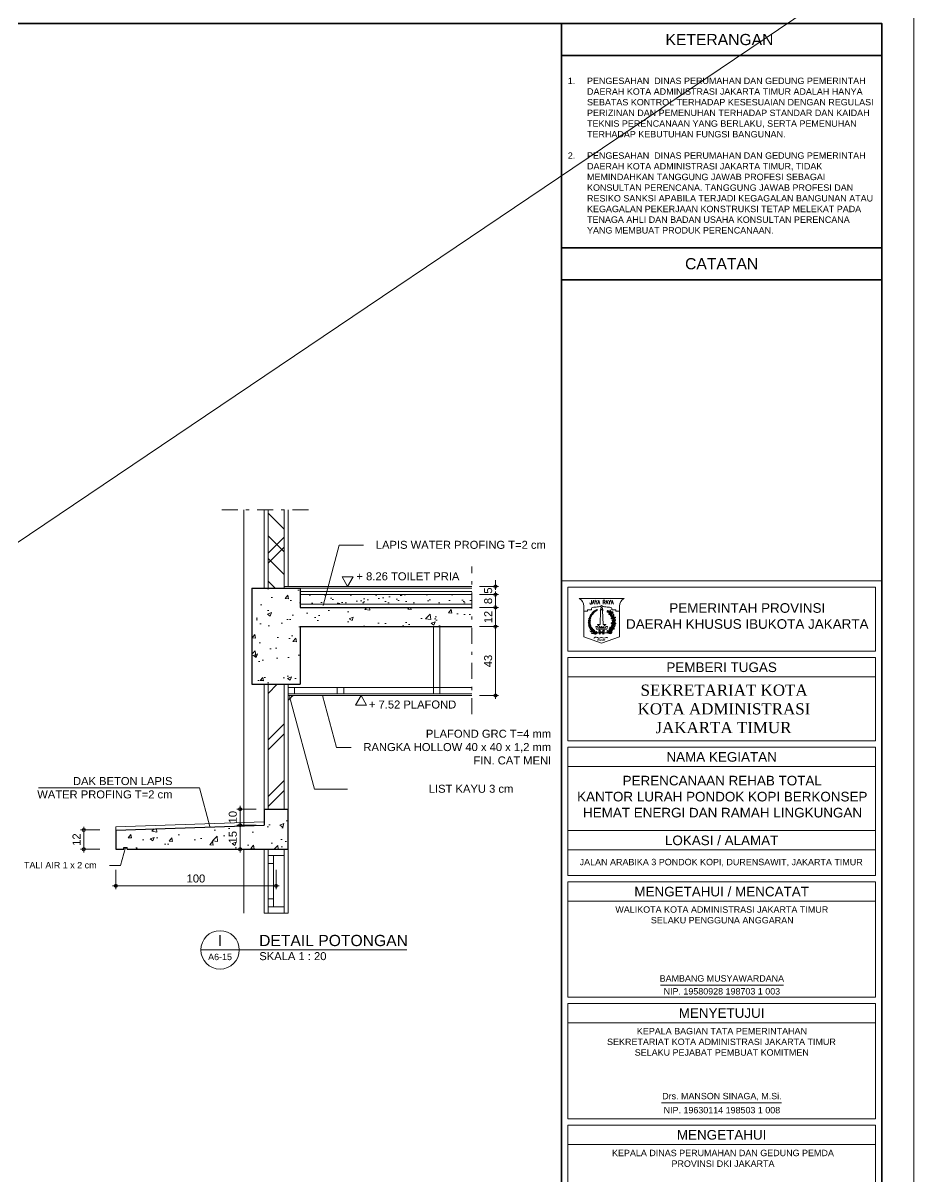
# Model space of a CAD drawing. Header units: millimetres. Extents: x -11 to 1625, y -267 to 180.
# Drawn here: x 617.94 to 645.74, y 0.25 to 36.28 of the extents above; entities that cross this region are included whole.
import ezdxf
from ezdxf.enums import TextEntityAlignment as Align

# ---------------------------------------------------------------- set-up
doc = ezdxf.new("R2010")
doc.units = ezdxf.units.MM
doc.linetypes.add('DASHDOT', pattern=[1, 0.5, -0.25, 0, -0.25])
for name, color, linetype, lineweight in [('ars', 11, 'Continuous', 5), ('blk', 1, 'Continuous', 30), ('GRS KOP', 1, 'Continuous', 35), ('kop', 7, 'Continuous', 20), ('kus', 63, 'Continuous', 15), ('lan', 7, 'Continuous', 15), ('not', 7, 'Continuous', 20), ('pla', 213, 'Continuous', 15), ('tem', 5, 'Continuous', 20), ('u', 6, 'Continuous', 20)]:
    doc.layers.add(name, color=color, linetype=linetype, lineweight=lineweight)
doc.styles.add('BARU', font='complex.shx')
doc.styles.add('S', font='SIMPLEX', dxfattribs={"width": 1.1})
doc.styles.get("Standard").update_dxf_attribs({"font": 'ARIALUNI.TTF'})
doc.linetypes.add('BATTING', pattern='A,0.0001,-0.1,[134,ltypeshp.shx,S=0.1,R=0,X=-0.1,Y=0],-0.2,[134,ltypeshp.shx,S=0.1,R=180,X=0.1,Y=0],-0.1', length=0.4001)
doc.dimstyles.new('SK-20', dxfattribs={"dimtxt": 0.25, "dimasz": 0.1, "dimexe": 0.1, "dimexo": 0, "dimgap": 0.1, "dimtad": 1, "dimdec": 0, "dimlfac": 20, "dimzin": 12, "dimdsep": 46, "dimtxsty": 'Standard', "dimblk": 'BULAT', "dimcen": 0.1, "dimdle": 0.1, "dimclrd": 256, "dimclre": 256, "dimclrt": 256, "dimadec": 0, "dimazin": 3, "dimtfac": 1, "dimtdec": 0, "dimtix": 1, "dimtofl": 0, "dimtmove": 0, "dimatfit": 3, "dimldrblk": 'BULAT', "dimfxl": 0, "dimtolj": 1, "dimtzin": 0, "dimlwd": -1, "dimlwe": -1, "dimarcsym": 0})
pattern_1 = [(50, (313.9859, -64.913), (1.2752927, -0.1115736), [0.13335, -1.46685]), (355, (313.9859, -64.913), (-0.246704, 1.337398), [0.10668, -1.173484]), (100.45144, (314.0922, -64.9222), (1.0285887, 1.2258243), [0.11333, -1.2466317]), (46.1842, (313.9859, -64.5573), (1.897553, -0.294296), [0.200025, -2.200275]), (96.63556, (314.144, -64.5819), (1.661829, 1.731983), [0.169995, -1.869949]), (351.18415, (313.9859, -64.5573), (1.661829, 1.731983), [0.16002, -1.760218]), (21, (314.1637, -64.6462), (1.0613007, -0.7158564), [0.13335, -1.46685]), (326, (314.1637, -64.6462), (0.432614, 1.289316), [0.10668, -1.17348]), (71.45144, (314.2521, -64.7059), (1.493915, 0.5734594), [0.11333, -1.2466296]), (37.5, (313.9859, -64.91295), (0.0216202, 0.5918853), [0, -1.159256, 0, -1.19126, 0, -1.177925]), (7.5, (313.9859, -64.91295), (0.4677376, 0.701264), [0, -0.679196, 0, -1.132586, 0, -0.448945]), (327.5, (313.5894, -64.91295), (0.9491342, -0.0401012), [0, -0.4445, 0, -1.38684, 0, -1.84023]), (317.5, (313.4116, -64.91295), (1.0369043, 0.1779854), [0, -0.57785, 0, -0.921004, 0, -1.30683])]

# ---------------------------------------------------------------- blocks, each defined once
blk = doc.blocks.new('kop')
at = {"layer": 'ars'}
for p, q in [((74.521, 35.599), (74.496, 35.614)), ((74.534, 35.595), (74.538, 35.581)), ((74.578, 35.526), (74.553, 35.541)), ((74.578, 35.526), (74.581, 35.555)), ((74.6, 35.468), (74.612, 35.457)), ((74.614, 35.467), (74.614, 35.452)), ((74.634, 35.366), (74.615, 35.388)), ((74.634, 35.366), (74.643, 35.394)), ((74.472, 34.989), (74.502, 34.992)), ((74.537, 35.048), (74.537, 35.078)), ((74.552, 35.066), (74.578, 35.081)), ((74.621, 35.202), (74.607, 35.228)), ((74.621, 35.202), (74.64, 35.225)), ((74.631, 35.289), (74.635, 35.273)), ((74.642, 35.304), (74.637, 35.29))]:
    blk.add_line(p, q, dxfattribs=at)
for centre, radius, start, end in [((74.278, 35.315), 0.405, 114.0856, 237.6325), ((74.027, 35.676), 0.0352, 297.7406, 2.2019), ((74.078, 35.647), 0.0352, 117.7406, 182.2019), ((74.097, 35.661), 0.0281, 113.4007, 177.862), ((74.058, 35.688), 0.0281, 293.4007, 357.862), ((74.082, 35.701), 0.0281, 293.4007, 357.862), ((74.121, 35.674), 0.0281, 113.4007, 177.862), ((74.11, 35.653), 0.0281, 61.6811, 126.1424), ((74.106, 35.7), 0.0281, 241.6811, 306.1424), ((74.117, 35.713), 0.0281, 260.9368, 325.3982), ((74.136, 35.669), 0.0281, 80.9368, 145.3982), ((74.589, 35.652), 0.0795, 151.1819, 225.9956), ((74.464, 35.633), 0.0795, 331.1819, 45.9956), ((73.816, 35.253), 0.061, 2.2926, 66.7539), ((73.901, 35.312), 0.061, 182.2926, 246.7539), ((73.906, 35.362), 0.061, 172.3995, 236.8608), ((73.812, 35.319), 0.061, 352.3995, 56.8608), ((73.916, 35.414), 0.061, 164.619, 229.0804), ((73.817, 35.384), 0.061, 344.619, 49.0804), ((73.933, 35.316), 0.061, 120.6799, 185.1412), ((73.842, 35.364), 0.061, 300.6799, 5.1412), ((73.923, 35.456), 0.0488, 158.8649, 223.3262), ((73.936, 35.271), 0.061, 130.573, 195.0343), ((73.852, 35.424), 0.061, 292.8994, 357.3608), ((73.937, 35.365), 0.061, 112.8994, 177.3608), ((73.842, 35.44), 0.0488, 338.8649, 43.3262), ((73.837, 35.302), 0.061, 310.573, 15.0343), ((73.873, 35.469), 0.0488, 287.1453, 351.6066), ((73.935, 35.415), 0.0488, 107.1453, 171.6066), ((73.942, 35.493), 0.0488, 150.2996, 214.761), ((73.859, 35.489), 0.0488, 330.2996, 34.761), ((73.948, 35.451), 0.0488, 98.58, 163.0414), ((73.894, 35.513), 0.0488, 278.58, 343.0414), ((73.961, 35.528), 0.0488, 145.7989, 210.2603), ((73.879, 35.531), 0.0488, 325.7989, 30.2603), ((73.916, 35.552), 0.0488, 274.0793, 338.5407), ((73.965, 35.485), 0.0488, 94.0793, 158.5407), ((73.985, 35.56), 0.0488, 139.3679, 203.8292), ((73.904, 35.572), 0.0488, 319.3679, 23.8292), ((73.984, 35.517), 0.0488, 87.6483, 152.1096), ((73.943, 35.589), 0.0488, 267.6483, 332.1096), ((74.012, 35.589), 0.0488, 133.8416, 198.303), ((73.932, 35.609), 0.0488, 313.8416, 18.303), ((74.007, 35.547), 0.0488, 82.122, 146.5834), ((73.973, 35.622), 0.0488, 262.122, 326.5834), ((74.036, 35.612), 0.0439, 126.6239, 191.0853), ((73.967, 35.639), 0.0439, 306.6239, 11.0853), ((74.026, 35.575), 0.0439, 74.9043, 139.3657), ((74.005, 35.646), 0.0439, 254.9043, 319.3657), ((74, 35.656), 0.0352, 303.961, 8.4223), ((74.054, 35.632), 0.0352, 123.961, 188.4223), ((74.045, 35.603), 0.0352, 72.2414, 136.7027), ((74.03, 35.66), 0.0352, 252.2414, 316.7027), ((74.066, 35.619), 0.0352, 66.021, 130.4823), ((74.057, 35.677), 0.0352, 246.021, 310.4823), ((74.086, 35.64), 0.0281, 61.6811, 126.1424), ((74.082, 35.687), 0.0281, 241.6811, 306.1424), ((74.232, 35.315), 0.405, 302.3675, 44.4851), ((74.485, 35.674), 0.0613, 235.5154, 280.6207), ((74.445, 35.613), 0.0507, 1.4248, 71.624), ((74.541, 35.601), 0.0613, 235.5154, 280.6207), ((74.502, 35.54), 0.0507, 1.4248, 71.624), ((74.526, 35.44), 0.0795, 20.9123, 95.7261), ((74.592, 35.547), 0.0795, 200.9123, 275.7261), ((74.611, 35.596), 0.0507, 162.5946, 232.7938), ((74.623, 35.449), 0.0613, 217.2288, 262.3342), ((74.538, 35.6), 0.0613, 313.598, 358.7033), ((74.663, 35.361), 0.0795, 171.1641, 245.9779), ((74.552, 35.301), 0.0795, 351.1641, 65.9779), ((74.566, 35.403), 0.0507, 343.1383, 53.3375), ((74.684, 35.504), 0.0795, 133.1999, 208.0136), ((74.559, 35.525), 0.0795, 313.1999, 28.0136), ((74.682, 35.427), 0.0507, 150.0679, 220.2671), ((74.721, 35.315), 0.0795, 113.3027, 188.1164), ((74.611, 35.377), 0.0795, 293.3027, 8.1164), ((74.611, 35.447), 0.0613, 301.0712, 346.1766), ((73.829, 35.191), 0.061, 12.6628, 77.1241), ((73.902, 35.264), 0.061, 192.6628, 257.1241), ((73.907, 35.225), 0.061, 200.2151, 264.6765), ((73.844, 35.143), 0.061, 20.2151, 84.6765), ((73.921, 35.183), 0.061, 206.1601, 270.6214), ((73.867, 35.095), 0.061, 26.1601, 90.6214), ((73.943, 35.23), 0.061, 140.9432, 205.4045), ((73.841, 35.243), 0.061, 320.9432, 25.4045), ((73.941, 35.145), 0.061, 208.508, 272.9693), ((73.891, 35.055), 0.061, 28.508, 92.9693), ((73.957, 35.19), 0.061, 140.9432, 205.4045), ((73.854, 35.203), 0.061, 320.9432, 25.4045), ((73.921, 35.015), 0.061, 40.0311, 104.4924), ((73.953, 35.113), 0.061, 220.0311, 284.4924), ((73.974, 35.153), 0.061, 146.9028, 211.3642), ((73.871, 35.155), 0.061, 326.9028, 31.3642), ((73.956, 34.978), 0.061, 49.2006, 113.662), ((73.971, 35.08), 0.061, 229.2006, 293.662), ((73.997, 35.115), 0.061, 146.6953, 211.1566), ((73.893, 35.117), 0.061, 326.6953, 31.1566), ((74.021, 35.084), 0.061, 144.8635, 209.3249), ((73.918, 35.089), 0.061, 324.8635, 29.3249), ((73.99, 34.949), 0.061, 44.4223, 108.8836), ((74.014, 35.049), 0.061, 224.4223, 288.8836), ((74.049, 35.054), 0.061, 144.4903, 208.9516), ((73.946, 35.059), 0.061, 324.4903, 28.9516), ((74.08, 35.031), 0.061, 156.1803, 220.6416), ((73.978, 35.016), 0.061, 336.1803, 40.6416), ((74.567, 35.052), 0.0795, 137.1076, 211.9214), ((74.441, 35.064), 0.0795, 317.1076, 31.9214), ((74.547, 34.969), 0.0507, 83.4432, 153.6424), ((74.537, 35.042), 0.0613, 234.4466, 279.5519), ((74.569, 34.993), 0.0612, 69.8962, 144.7099), ((74.541, 35.085), 0.0612, 249.8962, 324.7099), ((74.582, 35.119), 0.0613, 176.9872, 222.0926), ((74.509, 35.12), 0.0507, 302.8967, 13.0959), ((74.644, 35.186), 0.0795, 153.0891, 227.9029), ((74.627, 35.286), 0.0613, 205.6201, 250.7254), ((74.52, 35.163), 0.0795, 333.0891, 47.9029), ((74.629, 35.078), 0.0507, 106.5818, 176.781), ((74.591, 35.141), 0.0613, 257.5851, 302.6905), ((74.562, 35.252), 0.0507, 331.5296, 41.7288), ((74.602, 35.228), 0.0795, 271.02, 345.8338), ((74.68, 35.129), 0.0795, 91.02, 165.8338), ((74.688, 35.241), 0.0507, 128.2781, 198.4773), ((74.63, 35.285), 0.0613, 279.2815, 324.3868)]:
    blk.add_arc(centre, radius, start, end, dxfattribs=at)
at = {"layer": 'ars', "color": 11}
for centre, radius, start, end in [((74.491, 34.995), 0.0613, 158.8696, 203.9749), ((74.422, 35.02), 0.0507, 284.779, 354.9783), ((74.44, 34.986), 0.016, 270, 302.3675)]:
    blk.add_arc(centre, radius, start, end, dxfattribs=at)
at = {"layer": 'ars'}
for points, start_tangent, end_tangent in [([(74.461, 35.651), (74.466, 35.634), (74.45, 35.624), (74.429, 35.623), (74.426, 35.64), (74.439, 35.661), (74.444, 35.672), (74.461, 35.663), (74.461, 35.651)], (0.714442, -0.699695), (0.714442, -0.699695)), ([(74.518, 35.578), (74.523, 35.561), (74.507, 35.551), (74.486, 35.55), (74.483, 35.567), (74.496, 35.588), (74.501, 35.599), (74.518, 35.589), (74.518, 35.578)], (0.714442, -0.699695), (0.714442, -0.699695)), ([(74.594, 35.435), (74.593, 35.416), (74.574, 35.412), (74.555, 35.418), (74.556, 35.435), (74.576, 35.451), (74.584, 35.459), (74.597, 35.445), (74.594, 35.435)], (0.458819, -0.88853), (0.458819, -0.88853)), ([(74.571, 35.605), (74.582, 35.591), (74.6, 35.598), (74.612, 35.615), (74.601, 35.627), (74.576, 35.629), (74.564, 35.631), (74.562, 35.612), (74.571, 35.605)], (0.149901, -0.988701), (0.149901, -0.988701)), ([(74.644, 35.445), (74.652, 35.429), (74.671, 35.432), (74.687, 35.445), (74.678, 35.46), (74.654, 35.467), (74.643, 35.472), (74.637, 35.453), (74.644, 35.445)], (-0.068112, -0.997678), (-0.068112, -0.997678)), ([(74.463, 35.013), (74.447, 35.004), (74.433, 35.018), (74.428, 35.037), (74.443, 35.045), (74.467, 35.037), (74.479, 35.034), (74.474, 35.016), (74.463, 35.013)], (-0.515761, -0.856733), (-0.515761, -0.856733)), ([(74.551, 35.127), (74.539, 35.113), (74.521, 35.122), (74.51, 35.139), (74.522, 35.151), (74.547, 35.151), (74.559, 35.152), (74.56, 35.133), (74.551, 35.127)], (-0.223771, -0.974642), (-0.223771, -0.974642)), ([(74.549, 35.011), (74.537, 34.997), (74.548, 34.981), (74.566, 34.972), (74.576, 34.985), (74.573, 35.01), (74.573, 35.022), (74.554, 35.021), (74.549, 35.011)], (-0.942817, -0.33331), (-0.942817, -0.33331)), ([(74.596, 35.277), (74.591, 35.26), (74.572, 35.259), (74.554, 35.269), (74.559, 35.285), (74.581, 35.297), (74.591, 35.303), (74.601, 35.287), (74.596, 35.277)], (0.270637, -0.962681), (0.270637, -0.962681)), ([(74.614, 35.117), (74.608, 35.1), (74.624, 35.089), (74.645, 35.088), (74.649, 35.104), (74.636, 35.126), (74.631, 35.137), (74.614, 35.128), (74.614, 35.117)], (-0.735998, -0.676983), (-0.735998, -0.676983)), ([(74.66, 35.272), (74.661, 35.253), (74.68, 35.25), (74.699, 35.256), (74.697, 35.273), (74.677, 35.288), (74.669, 35.297), (74.656, 35.282), (74.66, 35.272)], (-0.433585, -0.901113), (-0.433585, -0.901113))]:
    blk.add_spline(points, degree=3, dxfattribs=dict(at, start_tangent=start_tangent, end_tangent=end_tangent))
for points in [[(74.445, 34.97), (74.47, 34.975), (74.522, 34.973), (74.56, 34.955)], [(74.445, 34.97), (74.468, 34.959), (74.518, 34.947), (74.56, 34.955)]]:
    blk.add_spline(points, degree=3, dxfattribs=at)
at = {"layer": 'GRS KOP'}
for p, q in [((73, 1), (73, 54)), ((83, 1), (83, 54)), ((73, 53), (83, 53)), ((73, 47), (83, 47)), ((73, 46), (83, 46))]:
    blk.add_line(p, q, dxfattribs=at)
blk.add_lwpolyline([(1, 54), (83, 54), (83, 1), (1, 1)], close=True, dxfattribs=at)
at = {"layer": 'kop', "color": 7}
for p, q in [((84, 55), (84, 0)), ((84, 55), (84, 0)), ((74.205, 35.69), (74.305, 35.69)), ((74.225, 35.67), (74.205, 35.23)), ((74.235, 35.698), (74.275, 35.698)), ((74.285, 35.67), (74.305, 35.23)), ((74.075, 35.17), (74.124, 35.17)), ((74.075, 35.17), (74.095, 35.09)), ((74.095, 35.09), (74.415, 35.09)), ((74.124, 35.23), (74.124, 35.228)), ((74.124, 35.23), (74.205, 35.23)), ((74.124, 35.228), (74.129, 35.228)), ((74.124, 35.17), (74.134, 35.13)), ((74.134, 35.13), (74.376, 35.13)), ((74.195, 35.15), (74.235, 35.15)), ((74.275, 35.15), (74.315, 35.15)), ((74.305, 35.23), (74.386, 35.23)), ((74.376, 35.13), (74.386, 35.17)), ((74.381, 35.228), (74.386, 35.228)), ((74.386, 35.23), (74.386, 35.228)), ((74.386, 35.17), (74.435, 35.17)), ((74.415, 35.09), (74.435, 35.17))]:
    blk.add_line(p, q, dxfattribs=at)
at = {"layer": 'kop'}
for p, q in [((83, 36.6), (73, 36.6)), ((73.2, 34.4), (73.2, 36.4)), ((82.8, 36.4), (73.2, 36.4)), ((82.8, 34.4), (82.8, 36.4)), ((82.8, 34.4), (73.2, 34.4)), ((73.2, 31.6), (73.2, 34.2)), ((82.8, 34.2), (73.2, 34.2)), ((82.8, 31.6), (82.8, 34.2)), ((82.8, 33.6), (73.2, 33.6)), ((82.8, 31.6), (73.2, 31.6)), ((73.2, 27.4), (73.2, 31.4)), ((82.8, 31.4), (73.2, 31.4)), ((82.8, 27.4), (82.8, 31.4)), ((82.8, 30.8), (73.2, 30.8)), ((82.8, 28.8), (73.2, 28.8)), ((82.8, 28.2), (73.2, 28.2)), ((82.8, 27.4), (73.2, 27.4)), ((73.2, 23.6), (73.2, 27.2)), ((82.8, 27.2), (73.2, 27.2)), ((82.8, 23.6), (82.8, 27.2)), ((82.8, 26.6), (73.2, 26.6)), ((76.089, 23.976), (79.928, 23.976)), ((82.8, 23.6), (73.2, 23.6)), ((73.2, 19.8), (73.2, 23.4)), ((82.8, 23.4), (73.2, 23.4)), ((82.8, 19.8), (82.8, 23.4)), ((82.8, 22.8), (73.2, 22.8)), ((76.127, 20.296), (79.863, 20.296)), ((82.8, 19.8), (73.2, 19.8)), ((73.2, 16), (73.2, 19.6)), ((82.8, 19.6), (73.2, 19.6)), ((82.8, 16), (82.8, 19.6)), ((82.8, 19), (73.2, 19))]:
    blk.add_line(p, q, dxfattribs=at)
at = {"layer": 'kop', "color": 5}
for p, q in [((74.955, 36.05), (73.555, 36.05)), ((73.695, 35.81), (73.695, 34.85)), ((73.815, 35.69), (73.815, 35.65)), ((73.815, 35.69), (73.935, 35.69)), ((73.935, 35.73), (73.935, 35.69)), ((74.575, 35.73), (74.575, 35.69)), ((74.695, 35.69), (74.575, 35.69)), ((74.695, 35.69), (74.695, 35.65)), ((74.815, 35.81), (74.815, 34.85)), ((73.695, 35.65), (73.815, 35.65)), ((74.815, 35.65), (74.695, 35.65)), ((74.225, 34.95), (74.171, 35.022)), ((74.255, 34.986), (74.203, 35.046)), ((74.225, 34.95), (74.21, 34.93)), ((74.255, 34.986), (74.307, 35.046)), ((74.285, 34.95), (74.339, 35.022)), ((74.285, 34.95), (74.3, 34.93)), ((73.695, 34.85), (74.255, 34.65)), ((74.255, 34.65), (74.815, 34.85))]:
    blk.add_line(p, q, dxfattribs=at)
at = {"layer": 'kop', "color": 7}
for points in [[(74.235, 35.698), (74.233, 35.701), (74.231, 35.704), (74.229, 35.707), (74.228, 35.71), (74.227, 35.713), (74.227, 35.715), (74.226, 35.718), (74.226, 35.72), (74.226, 35.723), (74.226, 35.725), (74.226, 35.728), (74.226, 35.731), (74.226, 35.733), (74.227, 35.736), (74.228, 35.738), (74.229, 35.741), (74.23, 35.743), (74.232, 35.746), (74.234, 35.749), (74.236, 35.753), (74.24, 35.758), (74.244, 35.763), (74.249, 35.77), (74.255, 35.778)], [(74.275, 35.698), (74.277, 35.701), (74.279, 35.704), (74.281, 35.707), (74.282, 35.71), (74.283, 35.713), (74.283, 35.715), (74.284, 35.718), (74.284, 35.72), (74.284, 35.723), (74.284, 35.725), (74.284, 35.728), (74.284, 35.731), (74.284, 35.733), (74.283, 35.736), (74.282, 35.738), (74.281, 35.741), (74.28, 35.743), (74.278, 35.746), (74.276, 35.749), (74.274, 35.753), (74.27, 35.758), (74.266, 35.763), (74.261, 35.77), (74.255, 35.778)]]:
    blk.add_lwpolyline(points, dxfattribs=at)
at = {"layer": 'kop', "color": 1}
blk.add_lwpolyline([(74.07, 34.97), (74.44, 34.97)], close=True, dxfattribs=at)
at = {"layer": 'kop', "color": 5}
for points in [[(74.21, 34.97), (74.18, 34.93)], [(74.3, 34.97), (74.33, 34.93)]]:
    blk.add_lwpolyline(points, dxfattribs=at)
for centre, radius, start, end in [((73.419, 35.81), 0.276, 0, 60.5129), ((75.091, 35.81), 0.276, 119.4871, 180), ((73.975, 35.73), 0.04, 90, 180), ((74.535, 35.73), 0.04, 0, 90), ((74.187, 35.034), 0.02, 36.8699, 216.8699), ((74.323, 35.034), 0.02, 323.1301, 143.1301)]:
    blk.add_arc(centre, radius, start, end, dxfattribs=at)
at = {"layer": 'kop', "color": 7}
for centre, radius, start, end in [((74.198, 35.663), 0.0283, 15, 75), ((74.312, 35.663), 0.0283, 105, 165), ((74.079, 35.119), 0.12, 15, 65.3894), ((74.255, 35.15), 0.02, 0, 180), ((74.431, 35.119), 0.12, 114.6106, 165)]:
    blk.add_arc(centre, radius, start, end, dxfattribs=at)
at = {"layer": 'kop', "color": 1}
blk.add_arc((74.07, 34.986), 0.016, 237.6325, 270, dxfattribs=at)
at = {"layer": 'kop', "color": 5}
for points in [[(74.255, 35.83), (74.232, 35.807), (74.2, 35.793), (74.12, 35.782), (74.046, 35.777), (73.975, 35.77)], [(74.255, 35.83), (74.278, 35.807), (74.31, 35.793), (74.39, 35.782), (74.464, 35.777), (74.535, 35.77)], [(74.023, 34.99), (74.006, 34.984), (73.974, 34.992), (73.925, 35.01), (73.891, 35.041)], [(74.038, 34.971), (74.016, 34.967), (73.997, 34.959), (73.964, 34.956), (73.932, 34.964)], [(74.082, 34.965), (74.066, 34.956), (74.034, 34.952), (74.006, 34.952), (73.992, 34.948)], [(74.125, 34.97), (74.104, 34.959), (74.093, 34.947), (74.051, 34.932), (74.033, 34.937)], [(74.113, 34.984), (74.085, 34.986), (74.071, 34.993), (74.051, 34.993)], [(74.125, 34.97), (74.112, 34.996), (74.085, 35.02), (74.081, 35.031)], [(74.015, 34.807), (74.089, 34.844), (74.162, 34.807), (74.249, 34.833), (74.326, 34.809), (74.4, 34.83), (74.45, 34.817)], [(74.12, 34.747), (74.16, 34.759), (74.204, 34.744), (74.255, 34.753), (74.3, 34.744), (74.332, 34.758), (74.357, 34.749)]]:
    blk.add_spline(points, degree=3, dxfattribs=at)
at = {"layer": 'kop'}
for s, height, p in [('KETERANGAN ', 0.35, (78, 53.5)), ('CATATAN', 0.35, (78, 46.5)), ('PEMERINTAH PROVINSI', 0.29998, (78.8, 35.75)), ('DAERAH KHUSUS IBUKOTA JAKARTA', 0.29998, (78.8, 35.25)), ('PEMBERI TUGAS', 0.3, (78, 33.9)), ('NAMA KEGIATAN', 0.3, (78, 31.1)), ('LOKASI / ALAMAT', 0.3, (78, 28.5)), ('JALAN ARABIKA 3 PONDOK KOPI, DURENSAWIT, JAKARTA TIMUR', 0.2, (77.986, 27.8)), ('MENGETAHUI / MENCATAT', 0.3, (78, 26.9)), ('BAMBANG MUSYAWARDANA', 0.19926, (78.007, 24.183)), ('NIP. 19580928 198703 1 003', 0.19926, (78.007, 23.78)), ('MENYETUJUI', 0.3, (78, 23.1)), ('Drs. MANSON SINAGA, M.Si.', 0.19926, (78.009, 20.496)), ('NIP. 19630114 198503 1 008', 0.19926, (78.009, 20.071)), ('MENGETAHUI', 0.3, (78, 19.3))]:
    blk.add_text(s, height=height, dxfattribs=at).set_placement(p, align=Align.MIDDLE)
at = {"layer": 'kop', "color": 5, "style": 'BARU', "width": 0.9}
blk.add_text('JAYA RAYA', height=0.12, dxfattribs=at).set_placement((74.255, 35.93), align=Align.MIDDLE)
at = {"layer": 'kop', "insert": (73.2, 49.875), "char_height": 0.2, "width": 9.6, "attachment_point": 4}
blk.add_mtext('\\pi-0.6,l0.6,t0.6;1.^IPENGESAHAN  DINAS PERUMAHAN DAN GEDUNG PEMERINTAH DAERAH KOTA ADMINISTRASI JAKARTA TIMUR ADALAH HANYA SEBATAS KONTROL TERHADAP KESESUAIAN DENGAN REGULASI PERIZINAN DAN PEMENUHAN TERHADAP STANDAR DAN KAIDAH TEKNIS PERENCANAAN YANG BERLAKU, SERTA PEMENUHAN TERHADAP KEBUTUHAN FUNGSI BANGUNAN.\\P\\P2.^IPENGESAHAN  DINAS PERUMAHAN DAN GEDUNG PEMERINTAH DAERAH KOTA ADMINISTRASI JAKARTA TIMUR, TIDAK MEMINDAHKAN TANGGUNG JAWAB PROFESI SEBAGAI KONSULTAN PERENCANA. TANGGUNG JAWAB PROFESI DAN RESIKO SANKSI APABILA TERJADI KEGAGALAN BANGUNAN ATAU KEGAGALAN PEKERJAAN KONSTRUKSI TETAP MELEKAT PADA TENAGA AHLI DAN BADAN USAHA KONSULTAN PERENCANA YANG MEMBUAT PRODUK PERENCANAAN.', dxfattribs=at)
at = {"layer": 'kop', "attachment_point": 1, "style": 'BARU'}
for s, width, insert, char_height in [('\\pi1.4375;{\\fRomantic|b0|i0|c2|p2;SEKRETARIAT KOTA\\P\\pi1.3461;KOTA ADMINISTRASI\\P\\pi1.9027;JAKARTA TIMUR}', 7.94943, (74.033, 33.359), 0.35), ('\\pi0.65609;{\\fArial|b0|i0|c0|p34;WALIKOTA KOTA ADMINISTRASI JAKARTA TIMUR\\P\\pi1.7645;SELAKU PENGGUNA ANGGARAN}', 7.94943, (74.027, 26.434), 0.2), ('\\pi1.5072;{\\fArial|b0|i0|c0|p34;KEPALA BAGIAN TATA PEMERINTAHAN\\P\\pi0.57794;SEKRETARIAT KOTA ADMINISTRASI JAKARTA TIMUR\\P\\pi1.4412;SELAKU PEJABAT PEMBUAT KOMITMEN}', 8.28085, (73.847, 22.638), 0.2), ('\\pi1.1521;{\\fArial|b0|i0|c0|p34;KEPALA DINAS PERUMAHAN DAN GEDUNG PEMDA\\P\\pi3.0079;PROVINSI DKI JAKARTA}', 9.20836, (73.427, 18.833), 0.2)]:
    blk.add_mtext_dynamic_manual_height_columns(s, width=width, gutter_width=1.5, heights=[0], dxfattribs=dict(at, insert=insert, char_height=char_height))
at = {"layer": 'kop', "insert": (73.464, 30.51), "char_height": 0.3, "attachment_point": 1}
blk.add_mtext_dynamic_manual_height_columns('\\pi1.446;PERENCANAAN REHAB TOTAL \\P\\pi0.026798;KANTOR LURAH PONDOK KOPI BERKONSEP \\P\\pi0.21087;HEMAT ENERGI DAN RAMAH LINGKUNGAN', width=9.06362, gutter_width=1.5, heights=[0], dxfattribs=at)
at = {"layer": 'kop', "style": 'BARU', "flags": 4}
for p, height in [((73.8, 5.4), 0.35), ((80.303, 5.382), 0.25), ((73.8, 4.9), 0.35), ((80.303, 4.882), 0.25), ((73.8, 4.4), 0.35), ((80.303, 4.382), 0.25)]:
    blk.add_attdef('-', p, '', height=height, dxfattribs=at)
at = {"layer": 'kop', "flags": 4}
for tag, p in [('AR-00', (78.057, 2.648)), ('00', (81.238, 2.647))]:
    blk.add_attdef(tag, text='', height=0.35, dxfattribs=at).set_placement(p, align=Align.MIDDLE)
blk = doc.blocks.new('PEILA')
blk.add_lwpolyline([(-0.188, -0.325), (0.188, -0.325), (0, 0)], close=True)
at = {"style": 'S', "width": 1.1, "flags": 4}
blk.add_attdef('CAT', (0.265, -0.289), '', height=0.2, dxfattribs=at)
blk = doc.blocks.new('BULAT')
for p, q in [((-1, 0), (1, 0)), ((0, -1), (0, 1))]:
    blk.add_line(p, q)
blk.add_circle((0, 0), 0.5)
blk = doc.blocks.new('*D2858')
at = {"layer": 'Defpoints', "color": 0, "ltscale": 0.15}
for p in [(620.833, 9.839), (625.833, 9.839), (625.833, 9.339)]:
    blk.add_point(p, dxfattribs=at)
at = {"layer": 'u', "ltscale": 0.15}
for p, q in [((620.833, 9.839), (620.833, 9.239)), ((625.833, 9.839), (625.833, 9.239)), ((620.933, 9.339), (625.733, 9.339))]:
    blk.add_line(p, q, dxfattribs=at)
at = {"layer": 'u', "ltscale": 0.15, "xscale": 0.1, "yscale": 0.1, "zscale": 0.1, "rotation": 180}
blk.add_blockref('BULAT', (620.833, 9.339), dxfattribs=at)
at = {"layer": 'u', "ltscale": 0.15, "xscale": 0.1, "yscale": 0.1, "zscale": 0.1}
blk.add_blockref('BULAT', (625.833, 9.339), dxfattribs=at)
at = {"layer": 'u', "ltscale": 0.15, "insert": (623.333, 9.566), "char_height": 0.25, "attachment_point": 5}
blk.add_mtext('\\A1;100', dxfattribs=at)
blk = doc.blocks.new('*D2859')
at = {"layer": 'Defpoints', "color": 0, "ltscale": 0.15}
for p in [(620.333, 11.082), (619.833, 10.482), (620.333, 10.482)]:
    blk.add_point(p, dxfattribs=at)
at = {"layer": 'u', "ltscale": 0.15}
for p, q in [((620.333, 11.082), (619.733, 11.082)), ((619.833, 10.982), (619.833, 10.582)), ((620.333, 10.482), (619.733, 10.482))]:
    blk.add_line(p, q, dxfattribs=at)
at = {"layer": 'u', "ltscale": 0.15, "xscale": 0.1, "yscale": 0.1, "zscale": 0.1}
for p, rotation in [((619.833, 11.082), 90), ((619.833, 10.482), 270)]:
    blk.add_blockref('BULAT', p, dxfattribs=dict(at, rotation=rotation))
at = {"layer": 'u', "ltscale": 0.15, "insert": (619.607, 10.782), "char_height": 0.25, "attachment_point": 5, "rotation": 90}
blk.add_mtext('\\A1;12', dxfattribs=at)
blk = doc.blocks.new('Ndtpd')
blk.add_line((0.747, 0), (-0.747, 0))
blk.add_circle((0, 0), 0.747)
at = {"flags": 4}
for tag, height, p in [('NO', 0.5, (0, 0.148)), ('NOLBR', 0.3, (0, -0.398))]:
    blk.add_attdef(tag, text='', height=height, dxfattribs=at).set_placement(p, align=Align.CENTER)
for tag, p, height in [('NDTPD', (1.516, 0.148), 0.5), ('SKALA', (1.523, -0.398), 0.3)]:
    blk.add_attdef(tag, p, '', height=height, dxfattribs=at)
blk = doc.blocks.new('*D2860')
at = {"layer": 'Defpoints', "color": 0, "ltscale": 0.15}
for p in [(625.212, 11.732), (624.712, 11.232), (625.212, 11.232)]:
    blk.add_point(p, dxfattribs=at)
at = {"layer": 'u', "ltscale": 0.15}
for p, q in [((625.212, 11.732), (624.612, 11.732)), ((624.712, 11.632), (624.712, 11.332)), ((625.212, 11.232), (624.612, 11.232))]:
    blk.add_line(p, q, dxfattribs=at)
at = {"layer": 'u', "ltscale": 0.15, "xscale": 0.1, "yscale": 0.1, "zscale": 0.1}
for p, rotation in [((624.712, 11.732), 90), ((624.712, 11.232), 270)]:
    blk.add_blockref('BULAT', p, dxfattribs=dict(at, rotation=rotation))
at = {"layer": 'u', "ltscale": 0.15, "insert": (624.484, 11.482), "char_height": 0.25, "attachment_point": 5, "rotation": 90}
blk.add_mtext('\\A1;10', dxfattribs=at)
blk = doc.blocks.new('*D2861')
at = {"layer": 'Defpoints', "color": 0, "ltscale": 0.15}
for p in [(625.212, 11.232), (624.712, 10.482), (625.212, 10.482)]:
    blk.add_point(p, dxfattribs=at)
at = {"layer": 'u', "ltscale": 0.15}
for p, q in [((625.212, 11.232), (624.612, 11.232)), ((624.712, 11.132), (624.712, 10.582)), ((625.212, 10.482), (624.612, 10.482))]:
    blk.add_line(p, q, dxfattribs=at)
at = {"layer": 'u', "ltscale": 0.15, "xscale": 0.1, "yscale": 0.1, "zscale": 0.1}
for p, rotation in [((624.712, 11.232), 90), ((624.712, 10.482), 270)]:
    blk.add_blockref('BULAT', p, dxfattribs=dict(at, rotation=rotation))
at = {"layer": 'u', "ltscale": 0.15, "insert": (624.484, 10.857), "char_height": 0.25, "attachment_point": 5, "rotation": 90}
blk.add_mtext('\\A1;15', dxfattribs=at)
blk = doc.blocks.new('PEIL')
blk.add_lwpolyline([(-0.188, 0.325), (0.188, 0.325), (0, 0)], close=True)
at = {"style": 'S', "width": 1.1, "flags": 4}
blk.add_attdef('CAT', (0.265, 0.036), '', height=0.2, dxfattribs=at)
blk = doc.blocks.new('*D2862')
at = {"layer": 'Defpoints', "color": 0, "ltscale": 0.15}
for p in [(632.18, 18.682), (632.18, 18.432), (632.68, 18.432)]:
    blk.add_point(p, dxfattribs=at)
at = {"layer": 'u', "ltscale": 0.15}
for p, q in [((632.68, 18.782), (632.68, 18.882)), ((632.18, 18.682), (632.78, 18.682)), ((632.18, 18.432), (632.78, 18.432)), ((632.68, 18.332), (632.68, 18.232))]:
    blk.add_line(p, q, dxfattribs=at)
at = {"layer": 'u', "ltscale": 0.15, "xscale": 0.1, "yscale": 0.1, "zscale": 0.1}
for p, rotation in [((632.68, 18.682), 270), ((632.68, 18.432), 90)]:
    blk.add_blockref('BULAT', p, dxfattribs=dict(at, rotation=rotation))
at = {"layer": 'u', "ltscale": 0.15, "insert": (632.453, 18.557), "char_height": 0.25, "attachment_point": 5, "rotation": 90}
blk.add_mtext('\\A1;5', dxfattribs=at)
blk = doc.blocks.new('*D2863')
at = {"layer": 'Defpoints', "color": 0, "ltscale": 0.15}
for p in [(632.18, 18.032), (632.18, 17.432), (632.68, 17.432)]:
    blk.add_point(p, dxfattribs=at)
at = {"layer": 'u', "ltscale": 0.15}
for p, q in [((632.18, 18.032), (632.78, 18.032)), ((632.68, 17.932), (632.68, 17.532)), ((632.18, 17.432), (632.78, 17.432))]:
    blk.add_line(p, q, dxfattribs=at)
at = {"layer": 'u', "ltscale": 0.15, "xscale": 0.1, "yscale": 0.1, "zscale": 0.1}
for p, rotation in [((632.68, 18.032), 90), ((632.68, 17.432), 270)]:
    blk.add_blockref('BULAT', p, dxfattribs=dict(at, rotation=rotation))
at = {"layer": 'u', "ltscale": 0.15, "insert": (632.454, 17.732), "char_height": 0.25, "attachment_point": 5, "rotation": 90}
blk.add_mtext('\\A1;12', dxfattribs=at)
blk = doc.blocks.new('*D2864')
at = {"layer": 'Defpoints', "color": 0, "ltscale": 0.15}
for p in [(632.18, 17.432), (632.18, 15.282), (632.68, 15.282)]:
    blk.add_point(p, dxfattribs=at)
at = {"layer": 'u', "ltscale": 0.15}
for p, q in [((632.18, 17.432), (632.78, 17.432)), ((632.68, 17.332), (632.68, 15.382)), ((632.18, 15.282), (632.78, 15.282))]:
    blk.add_line(p, q, dxfattribs=at)
at = {"layer": 'u', "ltscale": 0.15, "xscale": 0.1, "yscale": 0.1, "zscale": 0.1}
for p, rotation in [((632.68, 17.432), 90), ((632.68, 15.282), 270)]:
    blk.add_blockref('BULAT', p, dxfattribs=dict(at, rotation=rotation))
at = {"layer": 'u', "ltscale": 0.15, "insert": (632.452, 16.357), "char_height": 0.25, "attachment_point": 5, "rotation": 90}
blk.add_mtext('\\A1;43', dxfattribs=at)
blk = doc.blocks.new('*D2865')
at = {"layer": 'Defpoints', "color": 0, "ltscale": 0.15}
for p in [(632.18, 18.432), (632.18, 18.032), (632.68, 18.032)]:
    blk.add_point(p, dxfattribs=at)
at = {"layer": 'u', "ltscale": 0.15}
for p, q in [((632.18, 18.432), (632.78, 18.432)), ((632.18, 18.032), (632.78, 18.032)), ((632.68, 18.332), (632.68, 18.132))]:
    blk.add_line(p, q, dxfattribs=at)
at = {"layer": 'u', "ltscale": 0.15, "xscale": 0.1, "yscale": 0.1, "zscale": 0.1}
for p, rotation in [((632.68, 18.432), 90), ((632.68, 18.032), 270)]:
    blk.add_blockref('BULAT', p, dxfattribs=dict(at, rotation=rotation))
at = {"layer": 'u', "ltscale": 0.15, "insert": (632.452, 18.232), "char_height": 0.25, "attachment_point": 5, "rotation": 90}
blk.add_mtext('\\A1;8', dxfattribs=at)

msp = doc.modelspace()

# ---------------------------------------------------------------- hatches: boundary and pattern name
at = {"layer": 'ars'}
h = msp.add_hatch(dxfattribs=at)
h.set_pattern_fill('TEMBOK', color=256, scale=1.25)
h.set_pattern_definition([(45, (555.8537, -230.3134), (-0.8838835, 0.8838835), []), (45, (556.1662, -230.3134), (-0.8838835, 0.8838835), [])])
h.paths.add_polyline_path([(625.5826177, 18.6315904), (626.0826177, 18.6315904), (626.0826177, 21.0780438), (625.5826177, 21.0780438)])
h = msp.add_hatch(dxfattribs=at)
h.set_pattern_fill('_USER', color=256, scale=0.5, angle=135, pattern_type=0)
h.set_pattern_definition([(135, (138.8955, -7.82256), (-0.3535534, -0.3535534), [])])
h.paths.add_polyline_path([(626.0826177, 21.0780438), (625.5826177, 21.0780438), (625.5826177, 18.6315904), (626.0826177, 18.6315904)])
h = msp.add_hatch(dxfattribs=at)
h.set_pattern_fill('TEMBOK', color=256, scale=1.25)
h.set_pattern_definition([(45, (555.8537, -232.6134), (-0.8838835, 0.8838835), []), (45, (556.1662, -232.6134), (-0.8838835, 0.8838835), [])])
h.paths.add_polyline_path([(626.0826177, 15.6315904), (625.5826177, 15.6315904), (625.5826177, 11.4815904), (626.0826177, 11.4815904)])
at = {"layer": 'lan'}
h = msp.add_hatch(dxfattribs=at)
h.set_pattern_fill('AR-CONC', color=256, scale=0.007)
h.set_pattern_definition(pattern_1)
h.paths.add_polyline_path([(631.9466304, 18.0315904), (626.5826177, 18.0315904), (626.5826177, 18.6315904), (625.0826177, 18.6315904), (625.0826177, 15.6315904), (626.5826177, 15.6315904), (626.5826177, 17.4315904), (631.9466304, 17.4315904)])
h = msp.add_hatch(dxfattribs=at)
h.set_pattern_fill('AR-SAND', color=256, scale=0.01)
h.set_pattern_definition([(37.5, (310.78264, -118.2858), (-0.0160003, 0.48941324), [0, -0.38608, 0, -0.4318, 0, -0.41275]), (7.5, (310.78264, -118.2858), (0.4495233, 0.7168251), [0, -0.20828, 0, -0.34798, 0, -0.13335]), (327.5, (310.4702, -118.2858), (0.79099237, 0.0014372), [0, -0.127, 0, -0.4572, 0, -0.5969]), (317.5, (310.4702, -118.2858), (0.7635565, 0.2229293), [0, -0.0635, 0, -0.29972, 0, -0.3429])])
h.paths.add_polyline_path([(626.5826177, 18.4315904), (626.5826177, 18.1315904), (631.9466304, 18.1315904), (631.9466304, 18.4315904)])
h = msp.add_hatch(dxfattribs=at)
h.set_pattern_fill('AR-CONC', color=256, scale=0.007)
h.set_pattern_definition(pattern_1)
h.paths.add_polyline_path([(620.8326177, 11.0815904), (620.8326177, 10.4815904), (621.0826177, 10.4815904), (621.0826177, 10.5315904), (621.1826177, 10.5315904), (621.1826177, 10.4815904), (626.2076177, 10.4815904), (626.2076177, 11.7315904), (625.4576177, 11.7315904), (625.4576177, 11.2315904)])
h.paths.add_polyline_path([(624.7437503, 10.5878318), (624.7437503, 11.1013039), (624.228573, 11.1013039), (624.228573, 10.5878318)], flags=24)

# ---------------------------------------------------------------- linework, layer by layer
at = {"layer": 'ars'}
for p, q in [((625.1914617, 18.6315904), (631.9466304, 18.6315904)), ((626.0826177, 18.6815904), (631.9466304, 18.6815904)), ((626.5826177, 18.4315904), (631.9466304, 18.4315904)), ((631.9466304, 15.2815904), (626.2076177, 15.2815904)), ((620.8326177, 11.1816606), (625.4576177, 11.3316606)), ((620.8326177, 11.0815904), (620.8326177, 11.1816606))]:
    msp.add_line(p, q, dxfattribs=at)
at = {"layer": 'ars', "linetype": 'BATTING', "ltscale": 0.25}
msp.add_line((626.5826177, 18.5315904), (631.9466304, 18.5315904), dxfattribs=at)
at = {"layer": 'ars'}
msp.add_lwpolyline([(626.0826177, 21.0780438), (626.0826177, 18.6315904), (625.5826177, 18.6315904), (625.5826177, 21.0780438)], dxfattribs=at)
msp.add_lwpolyline([(625.5826177, 11.7315904), (625.5826177, 15.6315904), (626.0826177, 15.6315904), (626.0826177, 11.7315904)], close=True, dxfattribs=at)
at = {"layer": 'blk'}
for p, q in [((625.0826177, 18.6315904), (626.5826177, 18.6315904)), ((625.0826177, 18.6315904), (625.0826177, 15.6315904)), ((626.5826177, 18.6315904), (626.5826177, 18.0315904)), ((626.5826177, 18.0315904), (631.9466304, 18.0315904)), ((626.5826177, 17.4315904), (631.9466304, 17.4315904)), ((626.5826177, 17.4315904), (626.5826177, 15.6315904)), ((625.0826177, 15.6315904), (626.5826177, 15.6315904)), ((625.4576177, 11.7315904), (626.2076177, 11.7315904)), ((625.4576177, 11.7315904), (625.4576177, 11.2315904)), ((626.2076177, 10.4815904), (626.2076177, 11.7315904)), ((620.8326177, 11.0815904), (625.4576177, 11.2315904)), ((620.8326177, 11.0815904), (620.8326177, 10.4815904)), ((620.8326177, 10.4815904), (621.0826177, 10.4815904)), ((621.0826177, 10.5315904), (621.1826177, 10.5315904)), ((621.0826177, 10.4815904), (621.0826177, 10.5315904)), ((621.1826177, 10.4815904), (621.1826177, 10.5315904)), ((621.1826177, 10.4815904), (626.2076177, 10.4815904))]:
    msp.add_line(p, q, dxfattribs=at)
at = {"layer": 'kus'}
for p, q in [((625.4576177, 10.4815904), (625.4576177, 8.4815904)), ((625.5826177, 10.4815904), (625.5826177, 8.4815904)), ((626.0826177, 10.4815904), (626.0826177, 8.4815904)), ((626.2076177, 10.4815904), (626.2076177, 8.4815904)), ((626.0826177, 10.2815904), (625.5826177, 10.2815904)), ((625.7576177, 10.2815904), (625.7576177, 8.6815904)), ((625.7576177, 10.0315904), (625.5826177, 10.0315904)), ((625.7576177, 8.9315904), (625.5826177, 8.9315904)), ((626.0826177, 8.6815904), (625.5826177, 8.6815904))]:
    msp.add_line(p, q, dxfattribs=at)
at = {"layer": 'lan'}
for p, q in [((626.5826177, 18.1315904), (631.9466304, 18.1315904)), ((625.4576177, 15.6315904), (625.4576177, 11.7315904)), ((626.2076177, 11.7315904), (626.2076177, 15.6315904))]:
    msp.add_line(p, q, dxfattribs=at)
msp.add_lwpolyline([(626.3409511, 15.248257), (626.3409511, 15.2649237), (626.3576177, 15.2649237), (626.3576177, 15.2815904), (626.2076177, 15.2815904), (626.2076177, 15.1315904), (626.2242844, 15.1315904), (626.2242844, 15.148257), (626.2409511, 15.148257), (626.2409511, 15.1815904, 0.4142135624), (626.3076177, 15.248257)], format="xyb", close=True, dxfattribs=at)
at = {"layer": 'not', "linetype": 'DASHDOT'}
for p, q in [((624.1451177, 21.0780438), (626.8951177, 21.0780438)), ((631.9466304, 14.6994691), (631.9466304, 19.3096327))]:
    msp.add_line(p, q, dxfattribs=at)
at = {"layer": 'not'}
for p, q in [((627.3034619, 18.0944185), (627.8062007, 19.9706653)), ((628.5667085, 19.9706653), (627.8062007, 19.9706653)), ((627.0291065, 12.3537606), (626.2537296, 15.2475068)), ((627.7196349, 13.6556657), (627.2839697, 15.2815904)), ((628.1788322, 13.6556657), (627.7196349, 13.6556657)), ((618.4186831, 12.395926), (623.4477566, 12.395926)), ((623.4477566, 12.395926), (623.7701177, 11.1928578)), ((628.0667085, 12.3537606), (627.0291065, 12.3537606)), ((620.98275, 9.9722761), (621.1326177, 10.5315904)), ((620.6339636, 9.9722761), (620.98275, 9.9722761)), ((624.6864062, 7.33799), (629.9134438, 7.33799))]:
    msp.add_line(p, q, dxfattribs=at)
at = {"layer": 'pla'}
for p, q in [((630.7451177, 17.4315904), (630.7451177, 15.3315904)), ((630.9451177, 17.4315904), (630.9451177, 15.3315904)), ((631.9466304, 15.5315904), (626.2076177, 15.5315904)), ((626.4076177, 15.3315904), (626.4076177, 15.5315904)), ((627.7451177, 15.5315904), (627.7451177, 15.3315904)), ((627.9451177, 15.5315904), (627.9451177, 15.3315904)), ((631.9466304, 15.3315904), (626.2076177, 15.3315904))]:
    msp.add_line(p, q, dxfattribs=at)
at = {"layer": 'tem'}
for p, q in [((624.8326177, 21.0780438), (624.8326177, 11.2081529)), ((625.4576177, 21.0780438), (625.4576177, 18.6315904)), ((626.2076177, 18.6815904), (626.2076177, 21.0780438)), ((624.8326177, 10.4815904), (624.8326177, 8.4815904)), ((626.2076177, 8.4815904), (625.4576177, 8.4815904))]:
    msp.add_line(p, q, dxfattribs=at)
at = {"layer": 'u'}
msp.add_lwpolyline([(561.738206, 92.2640826), (644.738206, 38.2640826), (561.738206, -17.7359174)], dxfattribs=at)

# ---------------------------------------------------------------- block references
at = {"layer": 'kop'}
msp.add_blockref('kop', (561.7382055, -17.7359174), dxfattribs=at)
at = {"layer": 'not'}
ref = msp.add_blockref('PEIL', (628.0655306, 18.6815904), dxfattribs=dict(at, xscale=0.9237604307034011, yscale=0.9237604307034011, zscale=0.9237604307034011))
ref.add_attrib('CAT', '+ 8.26 TOILET PRIA', (628.3422042, 18.8788962), dxfattribs={"layer": '0', "height": 0.25, "flags": 4})
ref = msp.add_blockref('PEILA', (628.4866393, 15.2815904), dxfattribs=dict(at, xscale=0.9237604307034011, yscale=0.9237604307034011, zscale=0.9237604307034011))
ref.add_attrib('CAT', '+ 7.52 PLAFOND', (628.7299846, 14.8750385), dxfattribs={"layer": '0', "height": 0.25, "flags": 4})
ref = msp.add_blockref('Ndtpd', (624.0864062, 7.33799), dxfattribs=dict(at, xscale=0.803212851405533, yscale=0.803212851405533, zscale=0.803212851405533))
ref.add_attrib('NO', 'I', dxfattribs={"layer": '0', "height": 0.35, "flags": 4}).set_placement((624.086079, 7.4565158), align=Align.CENTER)
ref.add_attrib('NDTPD', 'DETAIL POTONGAN', (625.3040909, 7.4565158), dxfattribs={"layer": '0', "height": 0.35, "flags": 4})
ref.add_attrib('NOLBR', 'A6-15', dxfattribs={"layer": '0', "height": 0.2, "flags": 4}).set_placement((624.086079, 7.0180201), align=Align.CENTER)
ref.add_attrib('SKALA', 'SKALA 1 : 20', (625.3098909, 7.0180201), dxfattribs={"layer": '0', "height": 0.25, "flags": 4})

# ---------------------------------------------------------------- texts
at = {"layer": 'not', "attachment_point": 3}
for s, width, insert, char_height in [('LAPIS WATER PROFING T=2 cm', 5.341866339, (634.2529143, 20.111668), 0.25), ('PLAFOND GRC T=4 mm\\PRANGKA HOLLOW 40 x 40 x 1,2 mm\\PFIN. CAT MENI', 5.991879666, (634.4196054, 14.212876), 0.25), ('DAK BETON LAPIS WATER PROFING T=2 cm', 4.214865537, (622.6011985, 12.7349874), 0.25), ('LIST KAYU 3 cm', 4.790343037, (633.2387188, 12.4947633), 0.25), ('\\A1;TALI AIR 1 x 2 cm', 2.302947682, (620.2339636, 10.0844459), 0.2)]:
    msp.add_mtext_dynamic_manual_height_columns(s, width=width, gutter_width=4.3707989, heights=[0], dxfattribs=dict(at, insert=insert, char_height=char_height))

# ---------------------------------------------------------------- dimensions: what is measured, and where the dimension line sits
at = {"layer": 'u', "ltscale": 0.15}
for base, p1, p2, picture, middle in [((632.6796709, 18.4315904), (632.1796709, 18.6815904), (632.1796709, 18.4315904), '*D2862', (632.6796709, 18.5565904)), ((632.6796709, 18.0315904), (632.1796709, 18.4315904), (632.1796709, 18.0315904), '*D2865', (632.6796709, 18.2315904)), ((632.6796709, 17.4315904), (632.1796709, 18.0315904), (632.1796709, 17.4315904), '*D2863', (632.6796709, 17.7315904)), ((632.6796709, 15.2815904), (632.1796709, 17.4315904), (632.1796709, 15.2815904), '*D2864', (632.6796709, 16.3565904)), ((624.7120143, 11.2315904), (625.2120143, 11.7315904), (625.2120143, 11.2315904), '*D2860', (624.7120143, 11.4815904)), ((619.8326177, 10.4815904), (620.3326177, 11.0815904), (620.3326177, 10.4815904), '*D2859', (619.8326177, 10.7815904)), ((624.7120143, 10.4815904), (625.2120143, 11.2315904), (625.2120143, 10.4815904), '*D2861', (624.7120143, 10.8565904))]:
    dim = msp.add_linear_dim(base=base, p1=p1, p2=p2, angle=270, dimstyle='SK-20', dxfattribs=at)
    dim.commit()
    dim.dimension.update_dxf_attribs({"geometry": picture, "text_midpoint": middle, "dimtype": 160})
dim = msp.add_linear_dim(base=(625.8326177, 9.3386483), p1=(620.8326177, 9.8386483), p2=(625.8326177, 9.8386483), dimstyle='SK-20', dxfattribs=at)
dim.commit()
dim.dimension.update_dxf_attribs({"geometry": '*D2858', "text_midpoint": (623.3326177, 9.3386483), "dimtype": 160})

doc.saveas('drawing.dxf')
